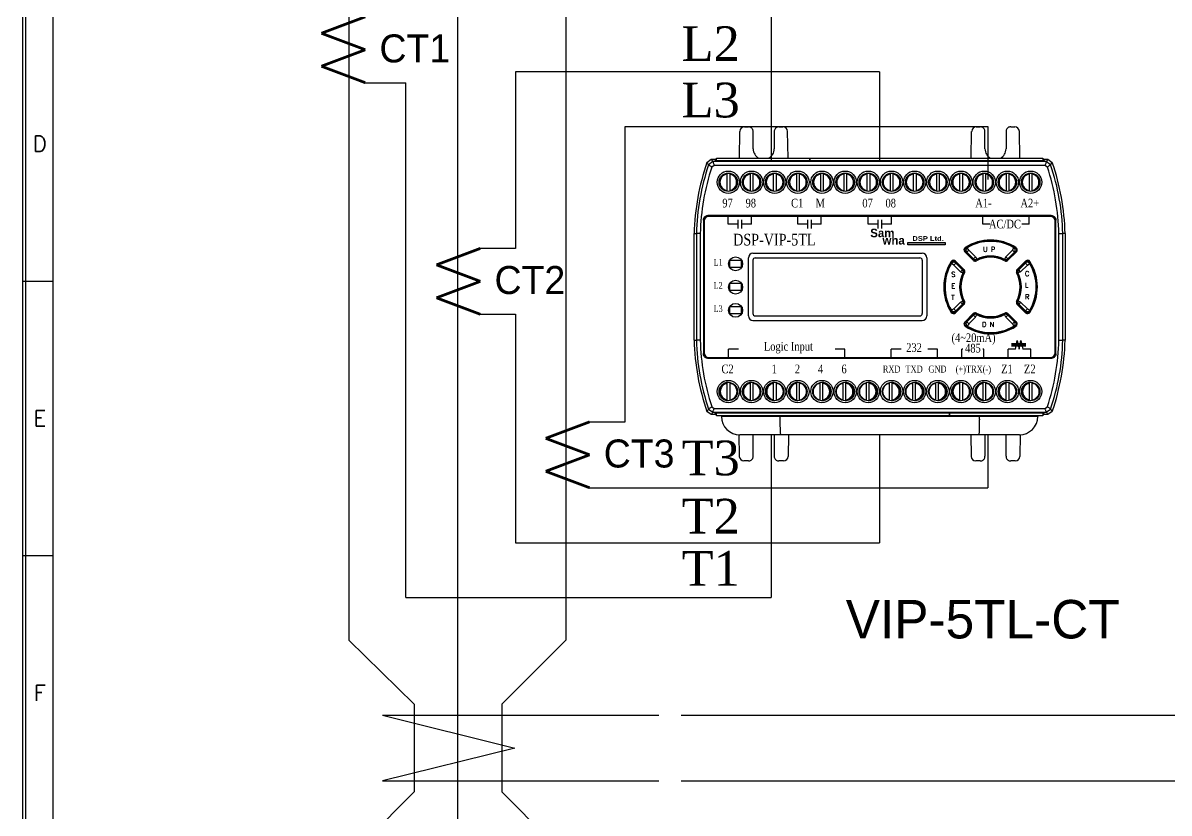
# Model space of a CAD drawing. Header units: millimetres. Extents: x 77 to 917, y 105 to 1108.
# Drawn here: x 106.5 to 231.9, y 197.3 to 283.6 of the extents above; entities that cross this region are included whole.
import ezdxf
from ezdxf.enums import TextEntityAlignment as Align

# ---------------------------------------------------------------- set-up
doc = ezdxf.new("R2010")
doc.units = ezdxf.units.MM
for name, color, linetype in [('02___PRT_ALL_AXES', 7, 'Continuous'), ('03___PRT_ALL_CURVES', 7, 'Continuous'), ('20', 2, 'Continuous'), ('30', 3, 'Continuous'), ('4', 133, 'Continuous'), ('40', 4, 'Continuous'), ('70', 7, 'Continuous'), ('ASHADE', 7, 'Continuous'), ('도면층1', 7, 'Continuous')]:
    doc.layers.add(name, color=color, linetype=linetype)
doc.styles.add('ghs', font='NGULIM.TTF')
doc.styles.add('HCM', font='batang.ttc')
doc.styles.add('SIMPLEX', font='SIMPLEX')
doc.styles.add('SS', font='batang.ttc', dxfattribs={"width": 0.8})
doc.styles.get("Standard").update_dxf_attribs({"font": 'BareunDotumPro1.ttf'})
doc.styles.add('STYLE2', font='romant.shx')

# ---------------------------------------------------------------- blocks, each defined once
blk = doc.blocks.new('5tlct')
blk.add_hatch(color=5).paths.add_polyline_path([(1881.96, 1138.39), (1881.96, 1138.62), (1886.03, 1138.62), (1886.03, 1138.39)])
at = {"color": 7, "linetype": 'Continuous'}
for p, q in [((1863.54, 1147.84), (1863.59, 1150.77)), ((1864.1, 1151.26), (1864.54, 1151.26)), ((1865.05, 1148.86), (1865.05, 1150.76)), ((1867.35, 1150.76), (1867.35, 1148.86)), ((1867.86, 1151.26), (1868.3, 1151.26)), ((1868.86, 1147.84), (1868.81, 1150.77)), ((1888.89, 1147.84), (1888.94, 1150.77)), ((1889.45, 1151.26), (1889.89, 1151.26)), ((1890.4, 1148.86), (1890.4, 1150.76)), ((1892.7, 1150.76), (1892.7, 1148.86)), ((1893.21, 1151.26), (1893.65, 1151.26)), ((1894.21, 1147.84), (1894.16, 1150.77)), ((1860, 1147.38), (1860.47, 1147.72)), ((1860.65, 1147.46), (1860.17, 1147.12)), ((1860.47, 1147.72), (1861.04, 1147.72)), ((1860.79, 1147.04), (1860.53, 1146.86)), ((1897.1, 1147.46), (1860.65, 1147.46)), ((1896.96, 1147.04), (1860.79, 1147.04)), ((1860.85, 1147.72), (1860.94, 1147.54)), ((1896.81, 1147.54), (1860.94, 1147.54)), ((1861.04, 1147.84), (1871.24, 1147.84)), ((1861.04, 1147.54), (1861.04, 1147.84)), ((1871.24, 1147.84), (1896.72, 1147.84)), ((1871.24, 1147.84), (1871.24, 1147.54)), ((1871.24, 1147.54), (1871.24, 1147.84)), ((1896.72, 1147.84), (1896.72, 1147.54)), ((1896.72, 1147.72), (1897.28, 1147.72)), ((1896.9, 1147.72), (1896.81, 1147.54)), ((1897.22, 1146.86), (1896.96, 1147.04)), ((1897.58, 1147.12), (1897.1, 1147.46)), ((1897.28, 1147.72), (1897.76, 1147.38)), ((1862.18, 1146.11), (1862.18, 1144.31)), ((1862.49, 1146.11), (1862.49, 1144.31)), ((1864.72, 1146.11), (1864.72, 1144.31)), ((1865.02, 1146.11), (1865.02, 1144.31)), ((1867.25, 1146.11), (1867.25, 1144.31)), ((1867.56, 1146.11), (1867.56, 1144.31)), ((1869.79, 1146.11), (1869.79, 1144.31)), ((1870.09, 1146.11), (1870.09, 1144.31)), ((1872.42, 1146.11), (1872.42, 1144.31)), ((1872.72, 1146.11), (1872.72, 1144.31)), ((1874.95, 1146.11), (1874.95, 1144.31)), ((1875.26, 1146.11), (1875.26, 1144.31)), ((1877.49, 1146.11), (1877.49, 1144.31)), ((1877.79, 1146.11), (1877.79, 1144.31)), ((1880.02, 1146.11), (1880.02, 1144.31)), ((1880.33, 1146.11), (1880.33, 1144.31)), ((1882.56, 1146.11), (1882.56, 1144.31)), ((1882.86, 1146.11), (1882.86, 1144.31)), ((1885.09, 1146.11), (1885.09, 1144.31)), ((1885.4, 1146.11), (1885.4, 1144.31)), ((1887.63, 1146.11), (1887.63, 1144.31)), ((1887.93, 1146.11), (1887.93, 1144.31)), ((1890.16, 1146.11), (1890.16, 1144.31)), ((1890.47, 1146.11), (1890.47, 1144.31)), ((1892.7, 1146.11), (1892.7, 1144.31)), ((1893, 1146.11), (1893, 1144.31)), ((1895.23, 1146.11), (1895.23, 1144.31)), ((1895.54, 1146.11), (1895.54, 1144.31)), ((1859.6, 1141.06), (1859.6, 1126.48)), ((1859.6, 1141.06), (1859.61, 1141.05)), ((1859.61, 1141.05), (1859.61, 1126.5)), ((1859.69, 1140.97), (1859.69, 1126.57)), ((1897.65, 1141.57), (1860.1, 1141.57)), ((1860.1, 1141.57), (1860.12, 1141.56)), ((1897.64, 1141.56), (1860.12, 1141.56)), ((1897.56, 1141.48), (1860.19, 1141.48)), ((1862.33, 1140.62), (1862.33, 1141.48)), ((1863.41, 1140.14), (1863.41, 1141.09)), ((1863.8, 1140.14), (1863.8, 1141.09)), ((1864.87, 1140.62), (1864.87, 1141.48)), ((1869.94, 1140.62), (1869.94, 1141.48)), ((1871.01, 1140.14), (1871.01, 1141.09)), ((1871.41, 1140.14), (1871.41, 1141.09)), ((1872.47, 1140.62), (1872.47, 1141.48)), ((1877.64, 1140.62), (1877.64, 1141.48)), ((1878.72, 1140.14), (1878.72, 1141.09)), ((1879.11, 1140.14), (1879.11, 1141.09)), ((1880.18, 1140.62), (1880.18, 1141.48)), ((1890.16, 1140.63), (1890.16, 1141.49)), ((1895.23, 1140.63), (1895.23, 1141.49)), ((1897.65, 1141.57), (1897.64, 1141.56)), ((1898.07, 1126.57), (1898.07, 1140.97)), ((1898.15, 1141.06), (1898.14, 1141.05)), ((1898.14, 1126.5), (1898.14, 1141.05)), ((1898.15, 1126.48), (1898.15, 1141.06)), ((1858.6, 1127.94), (1858.6, 1139.6)), ((1858.6, 1139.6), (1858.85, 1139.6)), ((1858.85, 1139.6), (1858.85, 1127.95)), ((1859.27, 1139.6), (1858.85, 1139.6)), ((1859.27, 1139.59), (1859.27, 1127.95)), ((1898.49, 1139.6), (1898.9, 1139.6)), ((1898.49, 1127.95), (1898.49, 1139.59)), ((1898.9, 1127.95), (1898.9, 1139.6)), ((1899.16, 1139.6), (1898.9, 1139.6)), ((1899.16, 1139.6), (1899.16, 1127.94)), ((1888.62, 1137.79), (1888.46, 1138.06)), ((1893.4, 1137.79), (1893.56, 1138.06)), ((1888.18, 1137.6), (1889.11, 1136.68)), ((1888.26, 1137.6), (1889.12, 1136.74)), ((1888.62, 1137.79), (1888.41, 1137.58)), ((1888.41, 1137.58), (1889.13, 1136.85)), ((1888.62, 1137.79), (1889.35, 1137.06)), ((1889.35, 1137.06), (1889.13, 1136.85)), ((1889.35, 1137.06), (1889.49, 1136.79)), ((1892.67, 1137.06), (1892.54, 1136.79)), ((1892.67, 1137.06), (1893.4, 1137.79)), ((1892.67, 1137.06), (1892.89, 1136.85)), ((1892.89, 1136.85), (1893.62, 1137.58)), ((1892.91, 1136.68), (1893.84, 1137.6)), ((1892.91, 1136.74), (1893.76, 1137.6)), ((1893.4, 1137.79), (1893.62, 1137.58)), ((1886.99, 1136.16), (1886.73, 1136.32)), ((1886.99, 1136.16), (1887.21, 1136.38)), ((1887.72, 1135.43), (1886.99, 1136.16)), ((1888.1, 1135.68), (1887.18, 1136.6)), ((1888.04, 1135.67), (1887.19, 1136.52)), ((1887.93, 1135.65), (1887.21, 1136.38)), ((1887.72, 1135.43), (1887.93, 1135.65)), ((1894.84, 1136.6), (1893.92, 1135.68)), ((1894.83, 1136.52), (1893.98, 1135.67)), ((1894.82, 1136.38), (1894.09, 1135.65)), ((1894.3, 1135.43), (1894.09, 1135.65)), ((1895.03, 1136.16), (1894.3, 1135.43)), ((1895.03, 1136.16), (1894.82, 1136.38)), ((1895.03, 1136.16), (1895.29, 1136.32)), ((1887.72, 1135.43), (1887.99, 1135.3)), ((1894.3, 1135.43), (1894.03, 1135.3)), ((1886.99, 1131.38), (1887.72, 1132.11)), ((1887.18, 1130.95), (1888.1, 1131.87)), ((1887.19, 1131.03), (1888.04, 1131.88)), ((1887.21, 1131.17), (1887.93, 1131.9)), ((1887.72, 1132.11), (1887.99, 1132.25)), ((1887.72, 1132.11), (1887.93, 1131.9)), ((1893.92, 1131.87), (1894.84, 1130.95)), ((1893.98, 1131.88), (1894.83, 1131.03)), ((1894.3, 1132.11), (1894.03, 1132.25)), ((1894.3, 1132.11), (1894.09, 1131.9)), ((1894.09, 1131.9), (1894.82, 1131.17)), ((1894.3, 1132.11), (1895.03, 1131.38)), ((1886.99, 1131.38), (1886.73, 1131.23)), ((1886.99, 1131.38), (1887.21, 1131.17)), ((1889.11, 1130.87), (1888.18, 1129.94)), ((1889.12, 1130.8), (1888.26, 1129.95)), ((1889.13, 1130.7), (1888.41, 1129.97)), ((1889.35, 1130.48), (1889.13, 1130.7)), ((1889.35, 1130.48), (1889.49, 1130.75)), ((1892.67, 1130.48), (1892.54, 1130.75)), ((1892.67, 1130.48), (1892.89, 1130.7)), ((1893.62, 1129.97), (1892.89, 1130.7)), ((1893.84, 1129.94), (1892.91, 1130.87)), ((1893.76, 1129.95), (1892.91, 1130.8)), ((1895.03, 1131.38), (1894.82, 1131.17)), ((1895.03, 1131.38), (1895.29, 1131.23)), ((1888.62, 1129.75), (1888.41, 1129.97)), ((1888.62, 1129.75), (1888.46, 1129.49)), ((1889.35, 1130.48), (1888.62, 1129.75)), ((1893.4, 1129.75), (1892.67, 1130.48)), ((1893.4, 1129.75), (1893.62, 1129.97)), ((1893.4, 1129.75), (1893.56, 1129.49)), ((1858.6, 1127.94), (1858.85, 1127.95)), ((1859.27, 1127.95), (1858.85, 1127.95)), ((1862.37, 1126.13), (1862.37, 1126.99)), ((1875.07, 1126.13), (1875.07, 1126.99)), ((1880.15, 1126.13), (1880.15, 1126.99)), ((1885.21, 1126.13), (1885.21, 1126.99)), ((1887.85, 1126.13), (1887.85, 1126.99)), ((1890.28, 1126.13), (1890.28, 1126.99)), ((1892.92, 1126.13), (1892.92, 1126.99)), ((1895.42, 1126.13), (1895.42, 1126.99)), ((1898.49, 1127.95), (1898.9, 1127.95)), ((1899.16, 1127.94), (1898.9, 1127.95)), ((1859.6, 1126.48), (1859.61, 1126.5)), ((1860.1, 1125.98), (1860.12, 1125.99)), ((1860.1, 1125.98), (1897.65, 1125.98)), ((1860.12, 1125.99), (1897.64, 1125.99)), ((1860.19, 1126.07), (1897.56, 1126.07)), ((1897.65, 1125.98), (1897.64, 1125.99)), ((1898.15, 1126.48), (1898.14, 1126.5)), ((1862.22, 1121.44), (1862.22, 1123.24)), ((1862.52, 1121.44), (1862.52, 1123.24)), ((1864.75, 1121.44), (1864.75, 1123.24)), ((1865.05, 1121.44), (1865.05, 1123.24)), ((1867.29, 1121.44), (1867.29, 1123.24)), ((1867.59, 1121.44), (1867.59, 1123.24)), ((1869.82, 1121.44), (1869.82, 1123.24)), ((1870.12, 1121.44), (1870.12, 1123.24)), ((1872.36, 1121.44), (1872.36, 1123.24)), ((1872.66, 1121.44), (1872.66, 1123.24)), ((1874.89, 1121.44), (1874.89, 1123.24)), ((1875.19, 1121.44), (1875.19, 1123.24)), ((1877.43, 1121.44), (1877.43, 1123.24)), ((1877.73, 1121.44), (1877.73, 1123.24)), ((1879.96, 1121.44), (1879.96, 1123.24)), ((1880.26, 1121.44), (1880.26, 1123.24)), ((1882.5, 1121.44), (1882.5, 1123.24)), ((1882.8, 1121.44), (1882.8, 1123.24)), ((1885.03, 1121.44), (1885.03, 1123.24)), ((1885.33, 1121.44), (1885.33, 1123.24)), ((1887.66, 1121.44), (1887.66, 1123.24)), ((1887.97, 1121.44), (1887.97, 1123.24)), ((1890.2, 1121.44), (1890.2, 1123.24)), ((1890.5, 1121.44), (1890.5, 1123.24)), ((1892.73, 1121.44), (1892.73, 1123.24)), ((1893.04, 1121.44), (1893.04, 1123.24)), ((1895.27, 1121.44), (1895.27, 1123.24)), ((1895.57, 1121.44), (1895.57, 1123.24)), ((1860.53, 1120.69), (1860.79, 1120.5)), ((1860.79, 1120.5), (1896.96, 1120.5)), ((1896.96, 1120.5), (1897.22, 1120.69)), ((1860.47, 1119.83), (1860, 1120.17)), ((1860.17, 1120.43), (1860.65, 1120.08)), ((1861.04, 1119.83), (1860.47, 1119.83)), ((1860.65, 1120.08), (1897.1, 1120.08)), ((1860.85, 1119.83), (1860.94, 1120)), ((1860.94, 1120), (1896.81, 1120)), ((1861.04, 1119.7), (1861.04, 1120)), ((1886.51, 1119.7), (1861.04, 1119.7)), ((1861.57, 1119.7), (1861.57, 1119.62)), ((1896.18, 1119.62), (1861.57, 1119.62)), ((1867.97, 1119.62), (1867.97, 1119.7)), ((1886.51, 1120), (1886.51, 1119.7)), ((1886.51, 1119.7), (1886.51, 1120)), ((1896.72, 1119.7), (1886.51, 1119.7)), ((1889.78, 1119.62), (1889.78, 1119.7)), ((1896.19, 1119.7), (1896.18, 1119.62)), ((1896.72, 1120), (1896.72, 1119.7)), ((1897.28, 1119.83), (1896.72, 1119.83)), ((1896.9, 1119.83), (1896.81, 1120)), ((1897.1, 1120.08), (1897.58, 1120.43)), ((1897.76, 1120.17), (1897.28, 1119.83)), ((1863.49, 1117.64), (1863.53, 1115.26)), ((1894.16, 1117.62), (1863.6, 1117.62)), ((1865.05, 1115.27), (1865.05, 1117.62)), ((1867.35, 1117.62), (1867.35, 1115.27)), ((1868.91, 1117.62), (1868.87, 1115.26)), ((1888.84, 1117.62), (1888.88, 1115.26)), ((1890.4, 1117.62), (1890.4, 1115.27)), ((1892.7, 1115.27), (1892.7, 1117.62)), ((1894.26, 1117.64), (1894.22, 1115.26)), ((1864.54, 1114.76), (1864.04, 1114.76)), ((1868.36, 1114.76), (1867.86, 1114.76)), ((1889.89, 1114.76), (1889.39, 1114.76)), ((1893.71, 1114.76), (1893.21, 1114.76))]:
    blk.add_line(p, q, dxfattribs=at)
for p, q in [((1863.41, 1140.62), (1862.33, 1140.62)), ((1864.87, 1140.62), (1863.8, 1140.62)), ((1871.01, 1140.62), (1869.94, 1140.62)), ((1872.47, 1140.62), (1871.41, 1140.62)), ((1878.72, 1140.62), (1877.64, 1140.62)), ((1880.18, 1140.62), (1879.11, 1140.62)), ((1890.97, 1140.63), (1890.16, 1140.63)), ((1895.23, 1140.63), (1894.42, 1140.63)), ((1863.44, 1126.99), (1862.37, 1126.99)), ((1875.07, 1126.99), (1874, 1126.99)), ((1881.22, 1126.99), (1880.15, 1126.99)), ((1885.21, 1126.99), (1884.14, 1126.99)), ((1887.98, 1126.99), (1887.85, 1126.99)), ((1890.28, 1126.99), (1890.17, 1126.99)), ((1893.73, 1126.99), (1892.92, 1126.99)), ((1893.31, 1127.59), (1894.85, 1127.59)), ((1893.31, 1127.46), (1894.85, 1127.46)), ((1893.31, 1127.33), (1894.85, 1127.33)), ((1893.73, 1126.99), (1893.92, 1127.93)), ((1893.92, 1127.93), (1894.12, 1126.99)), ((1894.12, 1126.99), (1894.32, 1127.93)), ((1894.32, 1127.93), (1894.52, 1126.99)), ((1895.42, 1126.99), (1894.52, 1126.99))]:
    blk.add_line(p, q)
at = {"color": 5}
for p, q in [((1881.96, 1138.62), (1886.03, 1138.62)), ((1881.96, 1138.39), (1881.96, 1138.62)), ((1886.03, 1138.39), (1881.96, 1138.39)), ((1886.03, 1138.62), (1886.03, 1138.39))]:
    blk.add_line(p, q, dxfattribs=at)
at = {"color": 7, "linetype": 'Continuous'}
for centre, radius in [((1862.33, 1145.21), 1.22), ((1862.33, 1145.21), 1.01), ((1864.87, 1145.21), 1.22), ((1864.87, 1145.21), 1.01), ((1867.4, 1145.21), 1.22), ((1867.4, 1145.21), 1.01), ((1869.94, 1145.21), 1.22), ((1869.94, 1145.21), 1.01), ((1872.57, 1145.21), 1.22), ((1872.57, 1145.21), 1.01), ((1875.11, 1145.21), 1.22), ((1875.11, 1145.21), 1.01), ((1877.64, 1145.21), 1.22), ((1877.64, 1145.21), 1.01), ((1880.18, 1145.21), 1.22), ((1880.18, 1145.21), 1.01), ((1882.71, 1145.21), 1.22), ((1882.71, 1145.21), 1.01), ((1885.25, 1145.21), 1.22), ((1885.25, 1145.21), 1.01), ((1887.78, 1145.21), 1.22), ((1887.78, 1145.21), 1.01), ((1890.32, 1145.21), 1.22), ((1890.32, 1145.21), 1.01), ((1892.85, 1145.21), 1.22), ((1892.85, 1145.21), 1.01), ((1895.39, 1145.21), 1.22), ((1895.39, 1145.21), 1.01), ((1862.33, 1122.34), 1.22), ((1862.33, 1122.34), 1.01), ((1864.87, 1122.34), 1.22), ((1864.87, 1122.34), 1.01), ((1867.4, 1122.34), 1.22), ((1867.4, 1122.34), 1.01), ((1869.94, 1122.34), 1.22), ((1869.94, 1122.34), 1.01), ((1872.57, 1122.34), 1.22), ((1872.57, 1122.34), 1.01), ((1875.11, 1122.34), 1.22), ((1875.11, 1122.34), 1.01), ((1877.64, 1122.34), 1.22), ((1877.64, 1122.34), 1.01), ((1880.18, 1122.34), 1.22), ((1880.18, 1122.34), 1.01), ((1882.71, 1122.34), 1.22), ((1882.71, 1122.34), 1.01), ((1885.25, 1122.34), 1.22), ((1885.25, 1122.34), 1.01), ((1887.78, 1122.34), 1.22), ((1887.78, 1122.34), 1.01), ((1890.32, 1122.34), 1.22), ((1890.32, 1122.34), 1.01), ((1892.85, 1122.34), 1.22), ((1892.85, 1122.34), 1.01), ((1895.39, 1122.34), 1.22), ((1895.39, 1122.34), 1.01)]:
    blk.add_circle(centre, radius, dxfattribs=at)
for centre, radius, start, end in [((1864.1, 1150.76), 0.507, 90, 179), ((1868.3, 1150.76), 0.507, 1, 90), ((1889.45, 1150.76), 0.507, 90, 179), ((1893.65, 1150.76), 0.507, 1, 90), ((1866.2, 1148.86), 1.15, 180, 242.3898), ((1866.2, 1148.86), 1.15, 297.6102, 0), ((1891.55, 1148.86), 1.15, 180, 242.3898), ((1891.55, 1148.86), 1.15, 297.6102, 0), ((1883.94, 1139.05), 25.35, 160.8279, 178.7491), ((1883.94, 1139.05), 25.1, 161.2439, 178.7429), ((1883.94, 1139.05), 24.68, 161.5561, 178.7396), ((1873.81, 1139.05), 24.68, 1.2604, 18.4439), ((1873.81, 1139.05), 25.1, 1.2571, 18.7561), ((1873.81, 1139.05), 25.35, 1.2509, 19.1721), ((1862.33, 1145.21), 0.913, 99.5941, 260.4059), ((1862.33, 1145.21), 0.913, 279.5941, 80.4059), ((1864.87, 1145.21), 0.913, 99.5941, 260.4059), ((1864.87, 1145.21), 0.913, 279.5941, 80.4059), ((1867.4, 1145.21), 0.913, 99.5941, 260.4059), ((1867.4, 1145.21), 0.913, 279.5941, 80.4059), ((1869.94, 1145.21), 0.913, 99.5941, 260.4059), ((1869.94, 1145.21), 0.913, 279.5941, 80.4059), ((1872.57, 1145.21), 0.913, 99.5941, 260.4059), ((1872.57, 1145.21), 0.913, 279.5941, 80.4059), ((1875.11, 1145.21), 0.913, 99.5941, 260.4059), ((1875.11, 1145.21), 0.913, 279.5941, 80.4059), ((1877.64, 1145.21), 0.913, 99.5941, 260.4059), ((1877.64, 1145.21), 0.913, 279.5941, 80.4059), ((1880.18, 1145.21), 0.913, 99.5941, 260.4059), ((1880.18, 1145.21), 0.913, 279.5941, 80.4059), ((1882.71, 1145.21), 0.913, 99.5941, 260.4059), ((1882.71, 1145.21), 0.913, 279.5941, 80.4059), ((1885.25, 1145.21), 0.913, 99.5941, 260.4059), ((1885.25, 1145.21), 0.913, 279.5941, 80.4059), ((1887.78, 1145.21), 0.913, 99.5941, 260.4059), ((1887.78, 1145.21), 0.913, 279.5941, 80.4059), ((1890.32, 1145.21), 0.913, 99.5941, 260.4059), ((1890.32, 1145.21), 0.913, 279.5941, 80.4059), ((1892.85, 1145.21), 0.913, 99.5941, 260.4059), ((1892.85, 1145.21), 0.913, 279.5941, 80.4059), ((1895.39, 1145.21), 0.913, 99.5941, 260.4059), ((1895.39, 1145.21), 0.913, 279.5941, 80.4059), ((1860.19, 1140.97), 0.507, 90, 180), ((1897.56, 1140.97), 0.507, 0, 90), ((1888.4, 1137.82), 0.304, 122.8468, 225), ((1891.01, 1133.77), 5.12, 57.1532, 122.8468), ((1891.01, 1133.77), 5.07, 57.9075, 122.0925), ((1891.01, 1133.77), 4.98, 59.2614, 120.7386), ((1893.62, 1137.82), 0.304, 315, 57.1532), ((1891.01, 1133.77), 3.3, 62.2028, 117.7972), ((1891.01, 1133.77), 3.24, 61.6015, 118.3985), ((1891.01, 1133.77), 3.38, 63.2117, 116.7883), ((1891.01, 1133.77), 5.12, 147.1532, 212.8468), ((1891.01, 1133.77), 5.07, 147.9075, 212.0925), ((1891.01, 1133.77), 4.98, 149.2614, 210.7386), ((1886.96, 1136.39), 0.304, 45, 147.1532), ((1887.89, 1135.46), 0.304, 331.6015, 45), ((1889.32, 1136.89), 0.304, 225, 298.3985), ((1892.7, 1136.89), 0.304, 241.6015, 315), ((1894.13, 1135.46), 0.304, 135, 208.3985), ((1895.06, 1136.39), 0.304, 32.8468, 135), ((1891.01, 1133.77), 4.98, 329.2614, 30.7386), ((1891.01, 1133.77), 5.12, 327.1532, 32.8468), ((1891.01, 1133.77), 5.07, 327.9075, 32.0925), ((1891.01, 1133.77), 3.38, 153.2117, 206.7883), ((1891.01, 1133.77), 3.3, 152.2028, 207.7972), ((1891.01, 1133.77), 3.24, 151.6015, 208.3985), ((1891.01, 1133.77), 3.24, 331.6015, 28.3985), ((1891.01, 1133.77), 3.3, 332.2028, 27.7972), ((1891.01, 1133.77), 3.38, 333.2117, 26.7883), ((1887.89, 1132.08), 0.304, 315, 28.3985), ((1894.13, 1132.08), 0.304, 151.6015, 225), ((1886.96, 1131.16), 0.304, 212.8468, 315), ((1889.32, 1130.65), 0.304, 61.6015, 135), ((1891.01, 1133.77), 3.24, 241.6015, 298.3985), ((1891.01, 1133.77), 3.3, 242.2028, 297.7972), ((1891.01, 1133.77), 3.38, 243.2117, 296.7883), ((1892.7, 1130.65), 0.304, 45, 118.3985), ((1895.06, 1131.16), 0.304, 225, 327.1532), ((1888.4, 1129.73), 0.304, 135, 237.1532), ((1891.01, 1133.77), 5.12, 237.1532, 302.8468), ((1891.01, 1133.77), 5.07, 237.9075, 302.0925), ((1891.01, 1133.77), 4.98, 239.2614, 300.7386), ((1893.62, 1129.73), 0.304, 302.8468, 45), ((1883.94, 1128.5), 25.35, 181.2509, 199.1721), ((1883.94, 1128.5), 25.1, 181.2571, 198.7561), ((1883.94, 1128.5), 24.68, 181.2604, 198.4439), ((1873.81, 1128.5), 24.68, 341.5561, 358.7396), ((1873.81, 1128.5), 25.1, 341.2439, 358.7429), ((1873.81, 1128.5), 25.35, 340.8279, 358.7491), ((1860.19, 1126.57), 0.507, 180, 270), ((1897.56, 1126.57), 0.507, 270, 0), ((1862.37, 1122.34), 0.913, 99.5941, 260.4059), ((1862.37, 1122.34), 0.913, 279.5941, 80.4059), ((1864.9, 1122.34), 0.913, 99.5941, 260.4059), ((1864.9, 1122.34), 0.913, 279.5941, 80.4059), ((1867.44, 1122.34), 0.913, 99.5941, 260.4059), ((1867.44, 1122.34), 0.913, 279.5941, 80.4059), ((1869.97, 1122.34), 0.913, 99.5941, 260.4059), ((1869.97, 1122.34), 0.913, 279.5941, 80.4059), ((1872.51, 1122.34), 0.913, 99.5941, 260.4059), ((1872.51, 1122.34), 0.913, 279.5941, 80.4059), ((1875.04, 1122.34), 0.913, 99.5941, 260.4059), ((1875.04, 1122.34), 0.913, 279.5941, 80.4059), ((1877.58, 1122.34), 0.913, 99.5941, 260.4059), ((1877.58, 1122.34), 0.913, 279.5941, 80.4059), ((1880.11, 1122.34), 0.913, 99.5941, 260.4059), ((1880.11, 1122.34), 0.913, 279.5941, 80.4059), ((1882.65, 1122.34), 0.913, 99.5941, 260.4059), ((1882.65, 1122.34), 0.913, 279.5941, 80.4059), ((1885.18, 1122.34), 0.913, 99.5941, 260.4059), ((1885.18, 1122.34), 0.913, 279.5941, 80.4059), ((1887.81, 1122.34), 0.913, 99.5941, 260.4059), ((1887.81, 1122.34), 0.913, 279.5941, 80.4059), ((1890.35, 1122.34), 0.913, 99.5941, 260.4059), ((1890.35, 1122.34), 0.913, 279.5941, 80.4059), ((1892.88, 1122.34), 0.913, 99.5941, 260.4059), ((1892.88, 1122.34), 0.913, 279.5941, 80.4059), ((1895.42, 1122.34), 0.913, 99.5941, 260.4059), ((1895.42, 1122.34), 0.913, 279.5941, 80.4059), ((1863.6, 1119.65), 2.03, 181, 270), ((1894.16, 1119.65), 2.03, 270, 359), ((1864.04, 1115.27), 0.507, 181, 270), ((1868.36, 1115.27), 0.507, 270, 359), ((1889.39, 1115.27), 0.507, 181, 270), ((1893.71, 1115.27), 0.507, 270, 359)]:
    blk.add_arc(centre, radius, start, end, dxfattribs=at)
for points, start_tangent, end_tangent in [([(1865.05, 1150.76), (1865.03, 1150.91), (1864.95, 1151.06), (1864.84, 1151.17), (1864.7, 1151.24), (1864.54, 1151.26)], (0, 1), (-1, 0)), ([(1867.86, 1151.26), (1867.7, 1151.24), (1867.56, 1151.17), (1867.45, 1151.06), (1867.38, 1150.91), (1867.35, 1150.76)], (-1, 0), (0, -1)), ([(1890.4, 1150.76), (1890.38, 1150.91), (1890.3, 1151.06), (1890.19, 1151.17), (1890.05, 1151.24), (1889.89, 1151.26)], (0, 1), (-1, 0)), ([(1893.21, 1151.26), (1893.05, 1151.24), (1892.91, 1151.17), (1892.8, 1151.06), (1892.73, 1150.91), (1892.7, 1150.76)], (-1, 0), (0, -1)), ([(1860.17, 1147.12), (1860.12, 1147.19), (1860.06, 1147.29), (1860, 1147.38)], (-0.574533, 0.818482), (-0.571657, 0.820493)), ([(1860.17, 1147.12), (1860.29, 1147.04), (1860.41, 1146.95), (1860.53, 1146.86)], (0.795313, -0.606199), (0.797158, -0.60377)), ([(1860.65, 1147.46), (1860.6, 1147.54), (1860.54, 1147.63), (1860.47, 1147.72)], (-0.582434, 0.812878), (-0.57948, 0.814987)), ([(1860.65, 1147.46), (1860.69, 1147.33), (1860.74, 1147.19), (1860.79, 1147.04)], (0.317658, -0.948205), (0.317856, -0.948139)), ([(1897.1, 1147.46), (1897.06, 1147.33), (1897.01, 1147.19), (1896.96, 1147.04)], (-0.317658, -0.948205), (-0.317856, -0.948139)), ([(1897.1, 1147.46), (1897.15, 1147.54), (1897.22, 1147.63), (1897.28, 1147.72)], (0.582434, 0.812878), (0.57948, 0.814987)), ([(1897.58, 1147.12), (1897.46, 1147.04), (1897.34, 1146.95), (1897.22, 1146.86)], (-0.795313, -0.606199), (-0.797158, -0.60377)), ([(1897.58, 1147.12), (1897.63, 1147.19), (1897.69, 1147.29), (1897.76, 1147.38)], (0.574533, 0.818482), (0.571657, 0.820493)), ([(1859.6, 1141.06), (1859.62, 1141.22), (1859.69, 1141.36), (1859.81, 1141.47), (1859.95, 1141.54), (1860.1, 1141.57)], (0, 1), (1, 0)), ([(1860.12, 1141.56), (1859.96, 1141.53), (1859.82, 1141.46), (1859.71, 1141.35), (1859.64, 1141.21), (1859.61, 1141.05)], (-1, 0), (0, -1)), ([(1898.14, 1141.05), (1898.12, 1141.21), (1898.05, 1141.35), (1897.93, 1141.46), (1897.79, 1141.53), (1897.64, 1141.56)], (0, 1), (-1, 0)), ([(1897.65, 1141.57), (1897.8, 1141.54), (1897.95, 1141.47), (1898.06, 1141.36), (1898.13, 1141.22), (1898.15, 1141.06)], (1, 0), (0, -1)), ([(1888.25, 1138.01), (1888.27, 1138.03)], (0.655199, 0.755456), (0.727887, 0.685697)), ([(1888.27, 1138.03), (1888.32, 1138.07)], (0.727887, 0.685697), (0.847191, 0.531288)), ([(1888.46, 1138.06), (1888.42, 1138.06), (1888.37, 1138.06), (1888.32, 1138.07)], (-0.995567, 0.09405), (-0.996581, 0.082625)), ([(1888.46, 1138.06), (1888.4, 1138.01), (1888.36, 1137.94), (1888.33, 1137.87), (1888.32, 1137.79), (1888.33, 1137.71), (1888.36, 1137.64), (1888.41, 1137.58)], (-0.859058, -0.511879), (0.706483, -0.70773)), ([(1893.56, 1138.06), (1893.61, 1138.06), (1893.66, 1138.06), (1893.71, 1138.07)], (0.995567, 0.09405), (0.996581, 0.082625)), ([(1893.62, 1137.58), (1893.67, 1137.64), (1893.7, 1137.71), (1893.71, 1137.79), (1893.7, 1137.87), (1893.67, 1137.94), (1893.62, 1138.01), (1893.56, 1138.06)], (0.706483, 0.70773), (-0.859058, 0.511879)), ([(1893.71, 1138.07), (1893.75, 1138.03)], (0.847191, -0.531288), (0.727648, -0.685951)), ([(1893.75, 1138.03), (1893.77, 1138.01)], (0.727648, -0.685951), (0.658067, -0.752959)), ([(1888.21, 1137.67), (1888.18, 1137.75), (1888.18, 1137.84), (1888.2, 1137.93), (1888.25, 1138.01)], (-0.470057, 0.882636), (0.655199, 0.755456)), ([(1888.23, 1137.64), (1888.21, 1137.67)], (-0.568183, 0.822902), (-0.470057, 0.882636)), ([(1888.26, 1137.6), (1888.23, 1137.64)], (-0.707107, 0.707107), (-0.568183, 0.822902)), ([(1888.41, 1137.58), (1888.36, 1137.58), (1888.31, 1137.59), (1888.26, 1137.6)], (-0.992266, 0.124133), (-0.993663, 0.112401)), ([(1889.13, 1136.85), (1889.13, 1136.81), (1889.12, 1136.78), (1889.12, 1136.74)], (-0.158259, -0.987398), (-0.149559, -0.988753)), ([(1889.13, 1136.85), (1889.19, 1136.8), (1889.26, 1136.77), (1889.34, 1136.76), (1889.41, 1136.77), (1889.49, 1136.79)], (0.707457, -0.706756), (0.892901, 0.450253)), ([(1889.49, 1136.79), (1889.48, 1136.76), (1889.48, 1136.72), (1889.47, 1136.69)], (-0.118359, -0.992971), (-0.108346, -0.994113)), ([(1892.54, 1136.79), (1892.61, 1136.77), (1892.68, 1136.76), (1892.76, 1136.77), (1892.83, 1136.8), (1892.89, 1136.85)], (0.892901, -0.450253), (0.707457, 0.706756)), ([(1892.54, 1136.79), (1892.54, 1136.76), (1892.54, 1136.72), (1892.55, 1136.69)], (0.118359, -0.992971), (0.108346, -0.994113)), ([(1892.89, 1136.85), (1892.89, 1136.81), (1892.9, 1136.78), (1892.91, 1136.74)], (0.158259, -0.987398), (0.149559, -0.988753)), ([(1893.62, 1137.58), (1893.66, 1137.58), (1893.71, 1137.59), (1893.76, 1137.6)], (0.992266, 0.124133), (0.993663, 0.112401)), ([(1893.79, 1137.64), (1893.76, 1137.6)], (-0.568383, -0.822764), (-0.707107, -0.707107)), ([(1893.77, 1138.01), (1893.82, 1137.93), (1893.85, 1137.85), (1893.84, 1137.76), (1893.81, 1137.67)], (0.658067, -0.752959), (-0.46775, -0.883861)), ([(1893.81, 1137.67), (1893.79, 1137.64)], (-0.46775, -0.883861), (-0.568383, -0.822764)), ([(1886.72, 1136.47), (1886.75, 1136.51)], (0.531288, 0.847191), (0.685951, 0.727648)), ([(1886.73, 1136.32), (1886.72, 1136.37), (1886.72, 1136.42), (1886.72, 1136.47)], (-0.09405, 0.995567), (-0.082625, 0.996581)), ([(1887.21, 1136.38), (1887.14, 1136.43), (1887.07, 1136.46), (1886.99, 1136.47), (1886.91, 1136.46), (1886.84, 1136.43), (1886.78, 1136.38), (1886.73, 1136.32)], (-0.70773, 0.706483), (-0.511879, -0.859058)), ([(1886.75, 1136.51), (1886.77, 1136.53)], (0.685951, 0.727648), (0.752959, 0.658067)), ([(1886.77, 1136.53), (1886.85, 1136.58), (1886.94, 1136.61), (1887.03, 1136.6), (1887.12, 1136.57)], (0.752959, 0.658067), (0.883861, -0.46775)), ([(1887.12, 1136.57), (1887.15, 1136.56)], (0.883861, -0.46775), (0.822764, -0.568383)), ([(1887.15, 1136.56), (1887.19, 1136.52)], (0.822764, -0.568383), (0.707107, -0.707107)), ([(1887.21, 1136.38), (1887.2, 1136.43), (1887.19, 1136.47), (1887.19, 1136.52)], (-0.124133, 0.992266), (-0.112401, 0.993663)), ([(1887.93, 1135.65), (1887.97, 1135.66), (1888.01, 1135.66), (1888.04, 1135.67)], (0.987398, 0.158259), (0.988753, 0.149559)), ([(1887.99, 1135.3), (1888.02, 1135.37), (1888.02, 1135.44), (1888.01, 1135.52), (1887.98, 1135.59), (1887.93, 1135.65)], (0.450253, 0.892901), (-0.706756, 0.707457)), ([(1888.04, 1135.67), (1888.06, 1135.64)], (0.707107, -0.707107), (0.631762, -0.775162)), ([(1888.06, 1135.64), (1888.09, 1135.61)], (0.631762, -0.775162), (0.507533, -0.861632)), ([(1888.09, 1135.61), (1888.12, 1135.53), (1888.13, 1135.46), (1888.12, 1135.38)], (0.507533, -0.861632), (-0.230107, -0.973165)), ([(1889.14, 1136.72), (1889.12, 1136.74)], (-0.775258, 0.631644), (-0.707107, 0.707107)), ([(1889.18, 1136.7), (1889.14, 1136.72)], (-0.860765, 0.509003), (-0.775258, 0.631644)), ([(1889.4, 1136.66), (1889.32, 1136.65), (1889.25, 1136.66), (1889.18, 1136.7)], (-0.97358, -0.228346), (-0.860765, 0.509003)), ([(1889.45, 1136.68), (1889.4, 1136.66)], (-0.922953, -0.384912), (-0.97358, -0.228346)), ([(1889.47, 1136.69), (1889.45, 1136.68)], (-0.884604, -0.466344), (-0.922953, -0.384912)), ([(1892.57, 1136.68), (1892.55, 1136.69)], (-0.923015, 0.384765), (-0.884604, 0.466344)), ([(1892.62, 1136.66), (1892.57, 1136.68)], (-0.973165, 0.230107), (-0.923015, 0.384765)), ([(1892.84, 1136.7), (1892.77, 1136.66), (1892.7, 1136.65), (1892.62, 1136.66)], (-0.861632, -0.507533), (-0.973165, 0.230107)), ([(1892.88, 1136.72), (1892.84, 1136.7)], (-0.775162, -0.631762), (-0.861632, -0.507533)), ([(1892.91, 1136.74), (1892.88, 1136.72)], (-0.707107, -0.707107), (-0.775162, -0.631762)), ([(1893.9, 1135.38), (1893.89, 1135.46), (1893.9, 1135.54), (1893.93, 1135.61)], (-0.228346, 0.97358), (0.509003, 0.860765)), ([(1893.93, 1135.61), (1893.96, 1135.64)], (0.509003, 0.860765), (0.631644, 0.775258)), ([(1893.96, 1135.64), (1893.98, 1135.67)], (0.631644, 0.775258), (0.707107, 0.707107)), ([(1894.09, 1135.65), (1894.05, 1135.66), (1894.02, 1135.66), (1893.98, 1135.67)], (-0.987398, 0.158259), (-0.988753, 0.149559)), ([(1894.09, 1135.65), (1894.04, 1135.59), (1894.01, 1135.52), (1894, 1135.44), (1894.01, 1135.37), (1894.03, 1135.3)], (-0.706756, -0.707457), (0.450253, -0.892901)), ([(1894.82, 1136.38), (1894.82, 1136.43), (1894.83, 1136.47), (1894.83, 1136.52)], (0.124133, 0.992266), (0.112401, 0.993663)), ([(1895.29, 1136.32), (1895.24, 1136.38), (1895.18, 1136.43), (1895.11, 1136.46), (1895.03, 1136.47), (1894.95, 1136.46), (1894.88, 1136.43), (1894.82, 1136.38)], (-0.511879, 0.859058), (-0.70773, -0.706483)), ([(1894.83, 1136.52), (1894.88, 1136.56)], (0.707107, 0.707107), (0.822902, 0.568183)), ([(1894.88, 1136.56), (1894.91, 1136.57)], (0.822902, 0.568183), (0.882636, 0.470057)), ([(1894.91, 1136.57), (1894.99, 1136.6), (1895.08, 1136.61), (1895.17, 1136.58), (1895.25, 1136.53)], (0.882636, 0.470057), (0.755456, -0.655199)), ([(1895.25, 1136.53), (1895.27, 1136.51)], (0.755456, -0.655199), (0.685697, -0.727887)), ([(1895.27, 1136.51), (1895.31, 1136.47)], (0.685697, -0.727887), (0.531288, -0.847191)), ([(1895.29, 1136.32), (1895.3, 1136.37), (1895.3, 1136.42), (1895.31, 1136.47)], (0.09405, 0.995567), (0.082625, 0.996581)), ([(1887.99, 1135.3), (1888.03, 1135.3), (1888.06, 1135.31), (1888.1, 1135.31)], (0.992971, 0.118359), (0.994113, 0.108346)), ([(1888.11, 1135.33), (1888.1, 1135.31)], (-0.384765, -0.923015), (-0.466344, -0.884604)), ([(1888.12, 1135.38), (1888.11, 1135.33)], (-0.230107, -0.973165), (-0.384765, -0.923015)), ([(1893.92, 1135.33), (1893.9, 1135.38)], (-0.384912, 0.922953), (-0.228346, 0.97358)), ([(1893.93, 1135.31), (1893.92, 1135.33)], (-0.466344, 0.884604), (-0.384912, 0.922953)), ([(1894.03, 1135.3), (1894, 1135.3), (1893.96, 1135.31), (1893.93, 1135.31)], (-0.992971, 0.118359), (-0.994113, 0.108346)), ([(1887.93, 1131.9), (1887.98, 1131.96), (1888.01, 1132.03), (1888.02, 1132.1), (1888.02, 1132.18), (1887.99, 1132.25)], (0.706756, 0.707457), (-0.450253, 0.892901)), ([(1887.93, 1131.9), (1887.97, 1131.89), (1888.01, 1131.88), (1888.04, 1131.88)], (0.987398, -0.158259), (0.988753, -0.149559)), ([(1887.99, 1132.25), (1888.03, 1132.24), (1888.06, 1132.24), (1888.1, 1132.24)], (0.992971, -0.118359), (0.994113, -0.108346)), ([(1888.06, 1131.9), (1888.04, 1131.88)], (-0.631644, -0.775258), (-0.707107, -0.707107)), ([(1888.09, 1131.94), (1888.06, 1131.9)], (-0.509003, -0.860765), (-0.631644, -0.775258)), ([(1888.12, 1132.16), (1888.13, 1132.09), (1888.12, 1132.01), (1888.09, 1131.94)], (0.228346, -0.97358), (-0.509003, -0.860765)), ([(1888.1, 1132.24), (1888.11, 1132.21)], (0.466344, -0.884604), (0.384912, -0.922953)), ([(1888.11, 1132.21), (1888.12, 1132.16)], (0.384912, -0.922953), (0.228346, -0.97358)), ([(1893.93, 1131.94), (1893.9, 1132.01), (1893.89, 1132.09), (1893.9, 1132.16)], (-0.507533, 0.861632), (0.230107, 0.973165)), ([(1893.9, 1132.16), (1893.92, 1132.21)], (0.230107, 0.973165), (0.384765, 0.923015)), ([(1893.92, 1132.21), (1893.93, 1132.24)], (0.384765, 0.923015), (0.466344, 0.884604)), ([(1894.03, 1132.25), (1894, 1132.24), (1893.96, 1132.24), (1893.93, 1132.24)], (-0.992971, -0.118359), (-0.994113, -0.108346)), ([(1893.96, 1131.9), (1893.93, 1131.94)], (-0.631762, 0.775162), (-0.507533, 0.861632)), ([(1893.98, 1131.88), (1893.96, 1131.9)], (-0.707107, 0.707107), (-0.631762, 0.775162)), ([(1894.09, 1131.9), (1894.05, 1131.89), (1894.02, 1131.88), (1893.98, 1131.88)], (-0.987398, -0.158259), (-0.988753, -0.149559)), ([(1894.03, 1132.25), (1894.01, 1132.18), (1894, 1132.1), (1894.01, 1132.03), (1894.04, 1131.96), (1894.09, 1131.9)], (-0.450253, -0.892901), (0.706756, -0.707457)), ([(1886.73, 1131.23), (1886.72, 1131.18), (1886.72, 1131.13), (1886.72, 1131.08)], (-0.09405, -0.995567), (-0.082625, -0.996581)), ([(1886.75, 1131.03), (1886.72, 1131.08)], (-0.685697, 0.727887), (-0.531288, 0.847191)), ([(1886.73, 1131.23), (1886.78, 1131.16), (1886.84, 1131.12), (1886.91, 1131.09), (1886.99, 1131.08), (1887.07, 1131.09), (1887.14, 1131.12), (1887.21, 1131.17)], (0.511879, -0.859058), (0.70773, 0.706483)), ([(1886.77, 1131.01), (1886.75, 1131.03)], (-0.755456, 0.655199), (-0.685697, 0.727887)), ([(1887.12, 1130.97), (1887.03, 1130.94), (1886.94, 1130.94), (1886.85, 1130.96), (1886.77, 1131.01)], (-0.882636, -0.470057), (-0.755456, 0.655199)), ([(1887.15, 1130.99), (1887.12, 1130.97)], (-0.822902, -0.568183), (-0.882636, -0.470057)), ([(1887.19, 1131.03), (1887.15, 1130.99)], (-0.707107, -0.707107), (-0.822902, -0.568183)), ([(1887.21, 1131.17), (1887.2, 1131.12), (1887.19, 1131.07), (1887.19, 1131.03)], (-0.124133, -0.992266), (-0.112401, -0.993663)), ([(1889.12, 1130.8), (1889.14, 1130.82)], (0.707107, 0.707107), (0.775162, 0.631762)), ([(1889.13, 1130.7), (1889.13, 1130.73), (1889.12, 1130.77), (1889.12, 1130.8)], (-0.158259, 0.987398), (-0.149559, 0.988753)), ([(1889.49, 1130.75), (1889.41, 1130.78), (1889.34, 1130.79), (1889.26, 1130.77), (1889.19, 1130.74), (1889.13, 1130.7)], (-0.892901, 0.450253), (-0.707457, -0.706756)), ([(1889.14, 1130.82), (1889.18, 1130.85)], (0.775162, 0.631762), (0.861632, 0.507533)), ([(1889.18, 1130.85), (1889.25, 1130.88), (1889.33, 1130.89), (1889.4, 1130.88)], (0.861632, 0.507533), (0.973165, -0.230107)), ([(1889.4, 1130.88), (1889.45, 1130.87)], (0.973165, -0.230107), (0.923015, -0.384765)), ([(1889.45, 1130.87), (1889.47, 1130.86)], (0.923015, -0.384765), (0.884604, -0.466344)), ([(1889.49, 1130.75), (1889.48, 1130.79), (1889.48, 1130.82), (1889.47, 1130.86)], (-0.118359, 0.992971), (-0.108346, 0.994113)), ([(1892.54, 1130.75), (1892.54, 1130.79), (1892.54, 1130.82), (1892.55, 1130.86)], (0.118359, 0.992971), (0.108346, 0.994113)), ([(1892.89, 1130.7), (1892.83, 1130.74), (1892.76, 1130.77), (1892.68, 1130.79), (1892.61, 1130.78), (1892.54, 1130.75)], (-0.707457, 0.706756), (-0.892901, -0.450253)), ([(1892.55, 1130.86), (1892.57, 1130.87)], (0.884604, 0.466344), (0.922953, 0.384912)), ([(1892.57, 1130.87), (1892.62, 1130.88)], (0.922953, 0.384912), (0.97358, 0.228346)), ([(1892.62, 1130.88), (1892.7, 1130.89), (1892.77, 1130.88), (1892.84, 1130.85)], (0.97358, 0.228346), (0.860765, -0.509003)), ([(1892.84, 1130.85), (1892.88, 1130.82)], (0.860765, -0.509003), (0.775258, -0.631644)), ([(1892.88, 1130.82), (1892.91, 1130.8)], (0.775258, -0.631644), (0.707107, -0.707107)), ([(1892.89, 1130.7), (1892.89, 1130.73), (1892.9, 1130.77), (1892.91, 1130.8)], (0.158259, 0.987398), (0.149559, 0.988753)), ([(1894.82, 1131.17), (1894.88, 1131.12), (1894.95, 1131.09), (1895.03, 1131.08), (1895.11, 1131.09), (1895.18, 1131.12), (1895.24, 1131.16), (1895.29, 1131.23)], (0.70773, -0.706483), (0.511879, 0.859058)), ([(1894.82, 1131.17), (1894.82, 1131.12), (1894.83, 1131.07), (1894.83, 1131.03)], (0.124133, -0.992266), (0.112401, -0.993663)), ([(1894.88, 1130.99), (1894.83, 1131.03)], (-0.822764, 0.568383), (-0.707107, 0.707107)), ([(1894.91, 1130.97), (1894.88, 1130.99)], (-0.883861, 0.46775), (-0.822764, 0.568383)), ([(1895.25, 1131.01), (1895.17, 1130.96), (1895.09, 1130.94), (1894.99, 1130.94), (1894.91, 1130.97)], (-0.752959, -0.658067), (-0.883861, 0.46775)), ([(1895.27, 1131.03), (1895.25, 1131.01)], (-0.685951, -0.727648), (-0.752959, -0.658067)), ([(1895.31, 1131.08), (1895.27, 1131.03)], (-0.531288, -0.847191), (-0.685951, -0.727648)), ([(1895.29, 1131.23), (1895.3, 1131.18), (1895.3, 1131.13), (1895.31, 1131.08)], (0.09405, -0.995567), (0.082625, -0.996581)), ([(1888.25, 1129.54), (1888.2, 1129.61), (1888.18, 1129.7), (1888.18, 1129.79), (1888.21, 1129.88)], (-0.658067, 0.752959), (0.46775, 0.883861)), ([(1888.21, 1129.88), (1888.23, 1129.91)], (0.46775, 0.883861), (0.568383, 0.822764)), ([(1888.23, 1129.91), (1888.26, 1129.95)], (0.568383, 0.822764), (0.707107, 0.707107)), ([(1888.27, 1129.51), (1888.25, 1129.54)], (-0.727648, 0.685951), (-0.658067, 0.752959)), ([(1888.41, 1129.97), (1888.36, 1129.96), (1888.31, 1129.96), (1888.26, 1129.95)], (-0.992266, -0.124133), (-0.993663, -0.112401)), ([(1888.32, 1129.48), (1888.27, 1129.51)], (-0.847191, 0.531288), (-0.727648, 0.685951)), ([(1888.41, 1129.97), (1888.36, 1129.9), (1888.33, 1129.83), (1888.32, 1129.75), (1888.33, 1129.68), (1888.36, 1129.6), (1888.4, 1129.54), (1888.46, 1129.49)], (-0.706483, -0.70773), (0.859058, -0.511879)), ([(1888.46, 1129.49), (1888.42, 1129.49), (1888.37, 1129.48), (1888.32, 1129.48)], (-0.995567, -0.09405), (-0.996581, -0.082625)), ([(1893.56, 1129.49), (1893.62, 1129.54), (1893.67, 1129.6), (1893.7, 1129.68), (1893.71, 1129.75), (1893.7, 1129.83), (1893.67, 1129.9), (1893.62, 1129.97)], (0.859058, 0.511879), (-0.706483, 0.70773)), ([(1893.56, 1129.49), (1893.61, 1129.49), (1893.66, 1129.48), (1893.71, 1129.48)], (0.995567, -0.09405), (0.996581, -0.082625)), ([(1893.62, 1129.97), (1893.66, 1129.96), (1893.71, 1129.96), (1893.76, 1129.95)], (0.992266, -0.124133), (0.993663, -0.112401)), ([(1893.75, 1129.51), (1893.71, 1129.48)], (-0.727887, -0.685697), (-0.847191, -0.531288)), ([(1893.77, 1129.54), (1893.75, 1129.51)], (-0.655199, -0.755456), (-0.727887, -0.685697)), ([(1893.76, 1129.95), (1893.79, 1129.91)], (0.707107, -0.707107), (0.568183, -0.822902)), ([(1893.81, 1129.88), (1893.84, 1129.79), (1893.85, 1129.7), (1893.82, 1129.61), (1893.77, 1129.54)], (0.470057, -0.882636), (-0.655199, -0.755456)), ([(1893.79, 1129.91), (1893.81, 1129.88)], (0.568183, -0.822902), (0.470057, -0.882636)), ([(1860.1, 1125.98), (1859.95, 1126), (1859.81, 1126.07), (1859.69, 1126.19), (1859.62, 1126.33), (1859.6, 1126.48)], (-1, 0), (0, 1)), ([(1859.61, 1126.5), (1859.64, 1126.34), (1859.71, 1126.2), (1859.82, 1126.09), (1859.96, 1126.02), (1860.12, 1125.99)], (0, -1), (1, 0)), ([(1897.64, 1125.99), (1897.79, 1126.02), (1897.93, 1126.09), (1898.05, 1126.2), (1898.12, 1126.34), (1898.14, 1126.5)], (1, 0), (0, 1)), ([(1898.15, 1126.48), (1898.13, 1126.33), (1898.06, 1126.19), (1897.95, 1126.07), (1897.8, 1126), (1897.65, 1125.98)], (0, -1), (-1, 0)), ([(1860.17, 1120.43), (1860.29, 1120.51), (1860.41, 1120.6), (1860.53, 1120.69)], (0.795313, 0.606199), (0.797158, 0.60377)), ([(1860.65, 1120.08), (1860.69, 1120.22), (1860.74, 1120.36), (1860.79, 1120.5)], (0.317658, 0.948205), (0.317856, 0.948139)), ([(1897.1, 1120.08), (1897.06, 1120.22), (1897.01, 1120.36), (1896.96, 1120.5)], (-0.317658, 0.948205), (-0.317856, 0.948139)), ([(1897.58, 1120.43), (1897.46, 1120.51), (1897.34, 1120.6), (1897.22, 1120.69)], (-0.795313, 0.606199), (-0.797158, 0.60377)), ([(1860.17, 1120.43), (1860.12, 1120.35), (1860.06, 1120.26), (1860, 1120.17)], (-0.574533, -0.818482), (-0.571657, -0.820493)), ([(1860.65, 1120.08), (1860.6, 1120.01), (1860.54, 1119.92), (1860.47, 1119.83)], (-0.582434, -0.812878), (-0.57948, -0.814987)), ([(1867.97, 1119.62), (1867.98, 1119.17), (1867.98, 1118.75), (1867.99, 1118.37), (1868, 1118.06), (1868.01, 1117.82), (1868.02, 1117.67), (1868.03, 1117.62)], (0.00046, -1), (1, 0)), ([(1889.78, 1119.62), (1889.78, 1119.17), (1889.77, 1118.75), (1889.77, 1118.37), (1889.76, 1118.06), (1889.75, 1117.82), (1889.73, 1117.67), (1889.72, 1117.62)], (-0.00046, -1), (-1, 0)), ([(1897.1, 1120.08), (1897.15, 1120.01), (1897.22, 1119.92), (1897.28, 1119.83)], (0.582434, -0.812878), (0.57948, -0.814987)), ([(1897.58, 1120.43), (1897.63, 1120.35), (1897.69, 1120.26), (1897.76, 1120.17)], (0.574533, -0.818482), (0.571657, -0.820493)), ([(1864.54, 1114.76), (1864.7, 1114.79), (1864.84, 1114.86), (1864.95, 1114.97), (1865.03, 1115.11), (1865.05, 1115.27)], (1, 0), (0, 1)), ([(1867.35, 1115.27), (1867.38, 1115.11), (1867.45, 1114.97), (1867.56, 1114.86), (1867.7, 1114.79), (1867.86, 1114.76)], (0, -1), (1, 0)), ([(1889.89, 1114.76), (1890.05, 1114.79), (1890.19, 1114.86), (1890.3, 1114.97), (1890.38, 1115.11), (1890.4, 1115.27)], (1, 0), (0, 1)), ([(1892.7, 1115.27), (1892.73, 1115.11), (1892.8, 1114.97), (1892.91, 1114.86), (1893.05, 1114.79), (1893.21, 1114.76)], (0, -1), (1, 0))]:
    blk.add_spline(points, degree=3, dxfattribs=dict(at, start_tangent=start_tangent, end_tangent=end_tangent))
at = {"layer": '02___PRT_ALL_AXES', "color": 7, "linetype": 'Continuous'}
for centre, start, end in [((1862.37, 1122.34), 93.697, 266.3081), ((1864.9, 1122.34), 93.697, 266.3081), ((1867.44, 1122.34), 93.697, 266.3081), ((1869.97, 1122.34), 93.697, 266.3081), ((1872.51, 1122.34), 273.6946, 86.3057), ((1875.04, 1122.34), 273.6946, 86.3057), ((1877.58, 1122.34), 273.6946, 86.3057), ((1880.11, 1122.34), 273.6946, 86.3057), ((1882.65, 1122.34), 273.6946, 86.3057), ((1885.18, 1122.34), 273.6946, 86.3057), ((1887.81, 1122.34), 94.2284, 265.7792), ((1890.35, 1122.34), 94.2284, 265.7792), ((1892.88, 1122.34), 94.2284, 265.7792), ((1895.42, 1122.34), 94.2284, 265.7792)]:
    blk.add_arc(centre, 1.01, start, end, dxfattribs=at)
at = {"layer": '03___PRT_ALL_CURVES', "color": 8}
for p, q in [((1864.52, 1136.94), (1864.52, 1130.6)), ((1865.03, 1137.45), (1883.53, 1137.45)), ((1865.28, 1136.94), (1883.28, 1136.94)), ((1884.04, 1136.94), (1884.04, 1130.6)), ((1865.03, 1136.69), (1865.03, 1130.86)), ((1883.53, 1136.69), (1883.53, 1130.86)), ((1865.28, 1130.6), (1883.28, 1130.6)), ((1865.03, 1130.1), (1883.53, 1130.1))]:
    blk.add_line(p, q, dxfattribs=at)
at = {"layer": '03___PRT_ALL_CURVES', "color": 4, "linetype": 'Continuous'}
for p, q in [((1862.47, 1136.66), (1862.47, 1135.95)), ((1863.79, 1136.66), (1862.47, 1136.66)), ((1862.47, 1135.95), (1863.79, 1135.95)), ((1863.79, 1135.95), (1863.79, 1136.66)), ((1862.47, 1134.13), (1862.47, 1133.42)), ((1863.79, 1134.13), (1862.47, 1134.13)), ((1862.47, 1133.42), (1863.79, 1133.42)), ((1863.79, 1133.42), (1863.79, 1134.13)), ((1863.79, 1131.59), (1862.47, 1131.59)), ((1862.47, 1131.59), (1862.47, 1130.88)), ((1862.47, 1130.88), (1863.79, 1130.88)), ((1863.79, 1130.88), (1863.79, 1131.59))]:
    blk.add_line(p, q, dxfattribs=at)
at = {"layer": '03___PRT_ALL_CURVES', "color": 8}
for centre, radius, start, end in [((1865.03, 1136.94), 0.507, 90, 180), ((1865.28, 1136.69), 0.254, 90, 180), ((1883.28, 1136.69), 0.254, 0, 90), ((1883.53, 1136.94), 0.507, 0, 90), ((1865.03, 1130.6), 0.507, 180, 270), ((1865.28, 1130.86), 0.254, 180, 270), ((1883.28, 1130.86), 0.254, 270, 0), ((1883.53, 1130.6), 0.507, 270, 0)]:
    blk.add_arc(centre, radius, start, end, dxfattribs=at)
at = {"layer": '도면층1'}
for centre in [(1863.13, 1136.29), (1863.13, 1133.75), (1863.13, 1131.22)]:
    blk.add_circle(centre, 0.76, dxfattribs=at)
at = {"color": 7, "linetype": 'Continuous', "style": 'SS', "width": 0.8}
blk.add_text('DSP-VIP-5TL', height=1.2776, dxfattribs=at).set_placement((1862.86, 1138.3))
at = {"color": 0, "style": 'STYLE2'}
for s, p in [('U P', (1890.18, 1137.61)), ('S', (1886.72, 1134.88)), ('C', (1894.77, 1134.96)), ('E', (1886.72, 1133.61)), ('L', (1894.77, 1133.7)), ('T', (1886.72, 1132.35)), ('R', (1894.77, 1132.43)), ('D N', (1890.08, 1129.41))]:
    blk.add_text(s, height=0.529, dxfattribs=at).set_placement(p)
at = {"color": 20, "insert": (1877.85, 1140.14), "char_height": 0.9391, "width": 3.3746, "attachment_point": 1}
blk.add_mtext('{\\fPump Demi Bold LET|b0|i0|c0|p2;Sam}', dxfattribs=at)
at = {"color": 5, "insert": (1879.19, 1139.34), "char_height": 0.9391, "width": 3.3746, "attachment_point": 1}
blk.add_mtext('{\\fPump Demi Bold LET|b0|i0|c0|p2;wha}', dxfattribs=at)
at = {"color": 0, "insert": (1882.46, 1139.32), "char_height": 0.5151, "width": 3.5718, "attachment_point": 1}
blk.add_mtext('{\\fArial Black|b0|i0|c0|p34;DSP Ltd.}', dxfattribs=at)
at = {"layer": '40', "color": 0, "style": 'SS', "width": 0.8}
for s, height, p in [('97', 0.946, (1862.25, 1142.46)), ('98', 0.946, (1864.79, 1142.46)), ('C1', 0.946, (1869.86, 1142.46)), ('M', 0.946, (1872.39, 1142.46)), ('07', 0.946, (1877.56, 1142.46)), ('08', 0.946, (1880.09, 1142.46)), ('A1-', 0.946, (1890.23, 1142.46)), ('A2+', 0.946, (1895.3, 1142.46)), ('AC/DC', 0.946, (1892.58, 1140.17)), ('L1', 0.728, (1861.22, 1136.11)), ('L2', 0.728, (1861.22, 1133.57)), ('L3', 0.728, (1861.22, 1131.04)), ('(4~20mA)', 0.946, (1889.15, 1127.75)), ('Logic Input', 0.9459, (1868.9, 1126.81)), ('232', 0.946, (1882.64, 1126.67)), ('485', 0.946, (1889.08, 1126.61)), ('C2', 0.946, (1862.25, 1124.34)), ('1', 0.946, (1867.35, 1124.34)), ('2', 0.946, (1869.89, 1124.34)), ('4', 0.946, (1872.42, 1124.34)), ('6', 0.946, (1874.99, 1124.34)), ('RXD', 0.757, (1880.19, 1124.42)), ('TXD', 0.757, (1882.65, 1124.42)), ('GND', 0.757, (1885.2, 1124.42)), ('(+)TRX(-)', 0.757, (1889.13, 1124.42)), ('Z1', 0.946, (1892.8, 1124.34)), ('Z2', 0.946, (1895.3, 1124.34))]:
    blk.add_text(s, height=height, dxfattribs=at).set_placement(p, align=Align.CENTER)

msp = doc.modelspace()

# ---------------------------------------------------------------- linework, layer by layer
at = {"layer": '20', "color": 7}
msp.add_line((109.824, 133.44), (109.824, 372.14), dxfattribs=at)
at = {"layer": '30', "color": 7}
for p, q in [((106.524, 255.44), (109.824, 255.44)), ((106.524, 225.44), (109.824, 225.44))]:
    msp.add_line(p, q, dxfattribs=at)
at = {"layer": '4', "color": 0}
for p, q in [((142.177, 216.195), (149.306, 209.221)), ((165.885, 216.195), (158.91, 209.221)), ((149.306, 209.221), (149.306, 199.621)), ((158.91, 209.221), (158.91, 199.621)), ((145.842, 208.021), (160.33, 204.417)), ((160.33, 204.417), (145.851, 200.821)), ((149.306, 199.621), (142.177, 192.492)), ((158.91, 199.621), (165.885, 192.641))]:
    msp.add_line(p, q, dxfattribs=at)
at = {"layer": '70', "color": 7}
for points in [[(486.524, 105.44), (106.524, 105.44), (106.524, 375.44), (486.524, 375.44)], [(486.224, 105.74), (106.824, 105.74), (106.824, 375.14), (486.224, 375.14)]]:
    msp.add_lwpolyline(points, close=True, dxfattribs=at)
at = {"layer": 'ASHADE', "ltscale": 2}
for p, q in [((142.177, 292.903), (142.177, 216.195)), ((154.036, 292.977), (154.036, 178.958)), ((165.885, 292.903), (165.885, 216.195)), ((188.345, 284.312), (188.345, 268.449)), ((160.39, 278.312), (160.39, 259.009)), ((200.205, 278.312), (160.39, 278.312)), ((200.205, 278.312), (200.205, 268.449)), ((212.054, 272.312), (212.054, 266.516)), ((160.39, 259.009), (156.548, 259.009)), ((156.548, 251.806), (160.39, 251.806)), ((160.39, 251.806), (160.39, 226.853)), ((188.345, 238.649), (188.345, 220.853)), ((200.205, 238.649), (200.205, 226.853)), ((212.054, 238.649), (212.054, 232.853)), ((160.39, 226.853), (200.205, 226.853))]:
    msp.add_line(p, q, dxfattribs=at)
at = {"layer": 'ASHADE'}
for p, q in [((143.963, 277.109), (148.385, 277.109)), ((148.385, 220.853), (148.385, 277.109)), ((172.385, 240.055), (172.385, 272.312)), ((172.385, 272.312), (212.054, 272.312)), ((168.491, 240.055), (172.385, 240.055)), ((168.491, 232.853), (212.054, 232.853)), ((148.385, 220.853), (188.345, 220.853)), ((145.842, 208.021), (176.046, 208.021)), ((145.851, 200.821), (176.046, 200.821))]:
    msp.add_line(p, q, dxfattribs=at)
at = {"layer": 'ASHADE', "color": 5}
for p, q in [((178.499, 208.021), (235.869, 208.021)), ((178.499, 200.821), (242.264, 200.821))]:
    msp.add_line(p, q, dxfattribs=at)
at = {"layer": 'ASHADE', "const_width": 0.3}
for points in [[(143.963, 284.312), (139.163, 282.512)], [(143.963, 280.711), (139.163, 282.512)], [(143.963, 280.711), (139.163, 278.91)], [(143.963, 277.109), (139.163, 278.91)], [(156.548, 259.009), (151.748, 257.208)], [(156.548, 255.407), (151.748, 257.208)], [(156.548, 255.407), (151.748, 253.607)], [(156.548, 251.806), (151.748, 253.607)], [(168.491, 240.055), (163.691, 238.255)], [(168.491, 236.454), (163.691, 238.255)], [(168.491, 236.454), (163.691, 234.653)], [(168.491, 232.853), (163.691, 234.653)]]:
    msp.add_lwpolyline(points, dxfattribs=at)

# ---------------------------------------------------------------- block references
msp.add_blockref('5tlct', (-1678.672, -878.976))

# ---------------------------------------------------------------- texts
at = {"layer": '30', "color": 7, "style": 'SIMPLEX'}
for s, p in [('D', (108.374, 270.44)), ('E', (108.374, 240.44)), ('F', (108.374, 210.44))]:
    msp.add_text(s, height=1.7, dxfattribs=at).set_placement(p, align=Align.MIDDLE)
at = {"layer": 'ASHADE', "style": 'HCM'}
for s, p in [('L2', (178.547, 279.478)), ('L3', (178.547, 273.32)), ('T3', (178.547, 234.217)), ('T2', (178.547, 227.854)), ('T1', (178.547, 222.147))]:
    msp.add_text(s, height=3.7945, dxfattribs=at).set_placement(p)
at = {"layer": 'ASHADE', "ltscale": 2, "style": 'ghs'}
for s, height, p in [('CT1', 3.0618, (145.509, 279.324)), ('CT2', 3.0618, (158.094, 254.02)), ('CT3', 3.0618, (170.037, 235.067)), ('VIP-5TL-CT', 4.2, (196.499, 216.393))]:
    msp.add_text(s, height=height, dxfattribs=at).set_placement(p)

doc.saveas('drawing.dxf')
